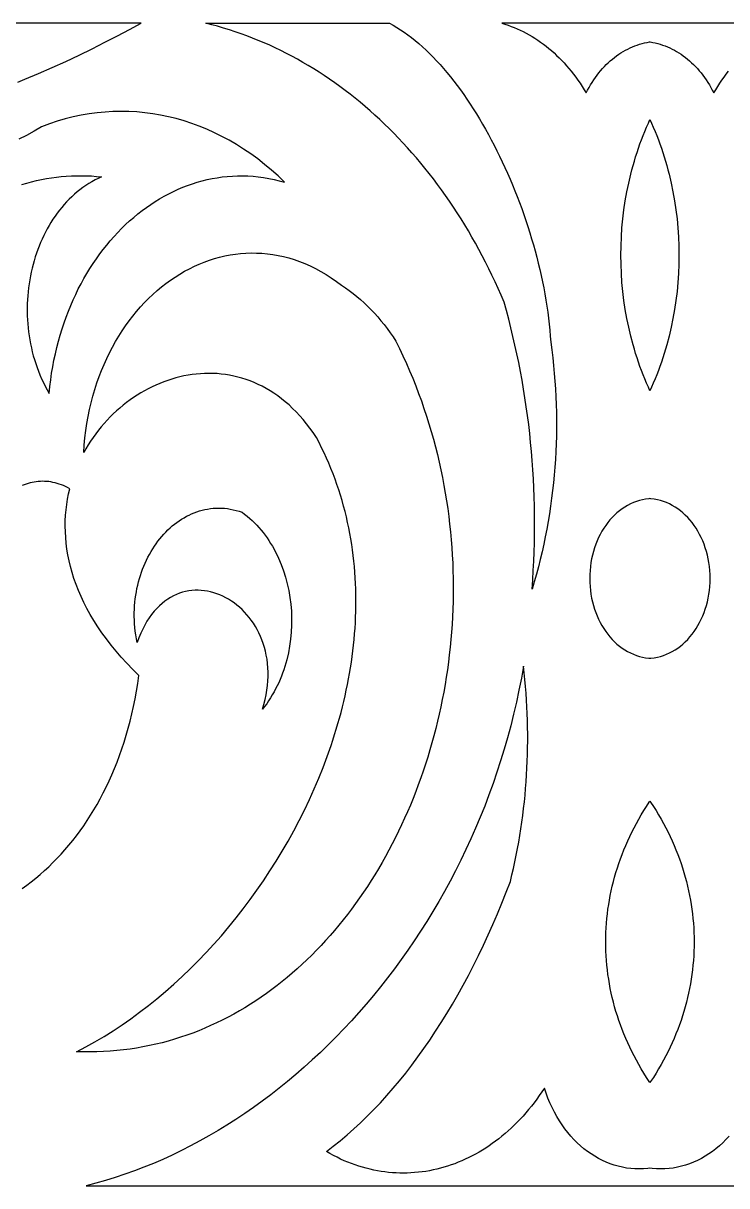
# Model space of a CAD drawing. Extents: x 599 to 929, y 27 to 457.
# Drawn here: x 731.7 to 768.4, y 356.7 to 417.4 of the extents above; entities that cross this region are included whole.
import ezdxf

# ---------------------------------------------------------------- set-up
doc = ezdxf.new("R2010")
doc.units = 0
doc.layers.add('LAYER_1', color=18, linetype='CONTINUOUS')

msp = doc.modelspace()

# ---------------------------------------------------------------- linework, layer by layer
at = {"layer": 'LAYER_1'}
for points in [[(731.363, 414.337), (731.728, 414.481), (732.452, 414.779), (733.169, 415.091), (733.876, 415.412), (734.572, 415.741), (735.255, 416.075), (735.922, 416.412), (736.572, 416.748), (737.204, 417.08), (737.815, 417.407), (717.285, 417.407)], [(772.135, 417.409), (764.393, 417.408), (756.652, 417.409), (756.816, 417.359), (756.979, 417.306), (757.14, 417.247), (757.301, 417.185), (757.46, 417.117), (757.618, 417.046), (757.774, 416.97), (757.929, 416.889), (758.083, 416.805), (758.234, 416.716), (758.385, 416.623), (758.533, 416.525), (758.68, 416.424), (758.825, 416.318), (758.968, 416.209), (759.109, 416.095), (759.248, 415.978), (759.385, 415.856), (759.52, 415.731), (759.653, 415.602), (759.783, 415.469), (759.912, 415.332), (760.038, 415.191), (760.162, 415.047), (760.283, 414.899), (760.402, 414.748), (760.518, 414.593), (760.632, 414.434), (760.743, 414.272), (760.851, 414.106), (760.957, 413.938), (761.06, 413.765), (761.133, 413.909), (761.21, 414.049), (761.289, 414.185), (761.37, 414.318), (761.455, 414.448), (761.542, 414.573), (761.631, 414.695), (761.723, 414.814), (761.818, 414.928), (761.915, 415.039), (762.014, 415.146), (762.115, 415.249), (762.219, 415.348), (762.324, 415.443), (762.432, 415.535), (762.541, 415.622), (762.653, 415.705), (762.766, 415.785), (762.881, 415.86), (762.998, 415.931), (763.116, 415.998), (763.236, 416.061), (763.358, 416.12), (763.481, 416.174), (763.605, 416.224), (763.73, 416.27), (763.857, 416.312), (763.985, 416.349), (764.115, 416.382), (764.245, 416.41), (764.376, 416.434), (764.393, 416.437), (764.411, 416.434), (764.542, 416.41), (764.672, 416.382), (764.801, 416.349), (764.929, 416.312), (765.056, 416.27), (765.182, 416.224), (765.306, 416.174), (765.429, 416.12), (765.551, 416.061), (765.671, 415.998), (765.789, 415.931), (765.906, 415.86), (766.021, 415.785), (766.134, 415.705), (766.245, 415.622), (766.355, 415.535), (766.463, 415.443), (766.568, 415.348), (766.672, 415.249), (766.773, 415.146), (766.872, 415.039), (766.969, 414.928), (767.063, 414.814), (767.155, 414.695), (767.245, 414.573), (767.332, 414.448), (767.416, 414.318), (767.498, 414.185), (767.577, 414.049), (767.653, 413.909), (767.727, 413.765), (767.829, 413.938), (767.935, 414.106), (768.044, 414.272), (768.155, 414.434), (768.269, 414.593), (768.385, 414.748), (768.504, 414.899)], [(731.582, 408.979), (731.836, 409.054), (732.091, 409.122), (732.347, 409.184), (732.604, 409.239), (732.862, 409.288), (733.121, 409.33), (733.381, 409.365), (733.641, 409.394), (733.902, 409.416), (734.164, 409.432), (734.426, 409.441), (734.688, 409.443), (734.951, 409.438), (735.214, 409.427), (735.477, 409.408), (735.74, 409.383), (735.568, 409.304), (735.401, 409.219), (735.236, 409.128), (735.075, 409.031), (734.918, 408.929), (734.764, 408.822), (734.613, 408.71), (734.467, 408.592), (734.323, 408.47), (734.184, 408.342), (734.048, 408.211), (733.916, 408.074), (733.788, 407.934), (733.664, 407.789), (733.543, 407.639), (733.427, 407.486), (733.314, 407.329), (733.205, 407.169), (733.1, 407.005), (732.999, 406.837), (732.902, 406.666), (732.81, 406.492), (732.721, 406.315), (732.636, 406.134), (732.556, 405.952), (732.48, 405.766), (732.408, 405.578), (732.34, 405.387), (732.276, 405.195), (732.217, 405), (732.163, 404.803), (732.112, 404.604), (732.066, 404.404), (732.025, 404.202), (731.988, 403.999), (731.955, 403.794), (731.927, 403.588), (731.904, 403.381), (731.885, 403.173), (731.871, 402.965), (731.861, 402.755), (731.856, 402.546), (731.856, 402.335), (731.861, 402.125), (731.871, 401.914), (731.885, 401.704), (731.904, 401.493), (731.928, 401.283), (731.957, 401.073), (731.991, 400.864), (732.03, 400.656), (732.074, 400.448), (732.124, 400.241), (732.178, 400.036), (732.237, 399.831), (732.302, 399.628), (732.371, 399.427), (732.446, 399.227), (732.526, 399.028), (732.612, 398.832), (732.702, 398.638), (732.798, 398.445), (732.9, 398.255), (733.007, 398.068), (733.042, 398.422), (733.085, 398.773), (733.135, 399.12), (733.193, 399.463), (733.257, 399.802), (733.328, 400.137), (733.406, 400.467), (733.49, 400.794), (733.581, 401.116), (733.678, 401.433), (733.782, 401.746), (733.891, 402.055), (734.007, 402.358), (734.129, 402.657), (734.256, 402.95), (734.39, 403.239), (734.529, 403.522), (734.673, 403.8), (734.823, 404.073), (734.978, 404.34), (735.138, 404.601), (735.303, 404.857), (735.473, 405.107), (735.648, 405.351), (735.828, 405.589), (736.012, 405.821), (736.201, 406.047), (736.394, 406.266), (736.592, 406.479), (736.793, 406.685), (736.999, 406.885), (737.208, 407.078), (737.421, 407.265), (737.638, 407.444), (737.859, 407.617), (738.083, 407.782), (738.31, 407.94), (738.541, 408.091), (738.775, 408.234), (739.011, 408.37), (739.251, 408.498), (739.494, 408.618), (739.739, 408.731), (739.986, 408.835), (740.236, 408.932), (740.489, 409.02), (740.744, 409.101), (741, 409.172), (741.259, 409.236), (741.52, 409.291), (741.782, 409.337), (742.046, 409.375), (742.312, 409.403), (742.579, 409.423), (742.848, 409.434), (743.117, 409.435), (743.388, 409.427), (743.66, 409.41), (743.932, 409.384), (744.206, 409.348), (744.48, 409.302), (744.754, 409.247), (745.029, 409.181), (745.304, 409.106), (744.963, 409.43), (744.616, 409.74), (744.262, 410.036), (743.902, 410.316), (743.537, 410.583), (743.167, 410.834), (742.792, 411.071), (742.412, 411.292), (742.028, 411.499), (741.639, 411.691), (741.247, 411.868), (740.851, 412.03), (740.452, 412.176), (740.05, 412.308), (739.645, 412.424), (739.237, 412.525), (738.827, 412.61), (738.416, 412.68), (738.003, 412.734), (737.588, 412.773), (737.173, 412.796), (736.756, 412.803), (736.34, 412.794), (735.923, 412.77), (735.506, 412.73), (735.089, 412.673), (734.673, 412.601), (734.258, 412.512), (733.844, 412.408), (733.431, 412.287), (733.02, 412.149), (732.611, 411.996), (732.217, 411.766), (731.82, 411.55), (731.419, 411.348)], [(731.598, 372.198), (731.836, 372.371), (732.071, 372.551), (732.304, 372.737), (732.532, 372.93), (732.758, 373.129), (732.98, 373.335), (733.199, 373.546), (733.414, 373.765), (733.625, 373.989), (733.832, 374.221), (734.036, 374.458), (734.235, 374.702), (734.43, 374.953), (734.621, 375.21), (734.808, 375.473), (734.99, 375.743), (735.168, 376.019), (735.341, 376.302), (735.51, 376.591), (735.673, 376.887), (735.832, 377.19), (735.986, 377.498), (736.135, 377.814), (736.279, 378.135), (736.417, 378.464), (736.55, 378.799), (736.678, 379.14), (736.8, 379.488), (736.916, 379.842), (737.027, 380.203), (737.131, 380.57), (737.23, 380.944), (737.323, 381.325), (737.41, 381.712), (737.49, 382.106), (737.565, 382.506), (737.633, 382.913), (737.694, 383.326), (737.372, 383.643), (737.066, 383.961), (736.775, 384.279), (736.5, 384.598), (736.24, 384.916), (735.994, 385.235), (735.763, 385.554), (735.546, 385.873), (735.344, 386.191), (735.155, 386.509), (734.98, 386.827), (734.818, 387.143), (734.67, 387.459), (734.535, 387.773), (734.412, 388.086), (734.302, 388.398), (734.205, 388.709), (734.12, 389.017), (734.046, 389.324), (733.985, 389.629), (733.935, 389.932), (733.896, 390.233), (733.868, 390.531), (733.851, 390.827), (733.845, 391.12), (733.849, 391.41), (733.863, 391.697), (733.887, 391.981), (733.921, 392.262), (733.965, 392.539), (734.018, 392.813), (734.08, 393.083), (733.971, 393.143), (733.863, 393.197), (733.754, 393.246), (733.645, 393.291), (733.535, 393.33), (733.425, 393.365), (733.315, 393.394), (733.205, 393.419), (733.095, 393.439), (732.985, 393.454), (732.875, 393.464), (732.765, 393.47), (732.656, 393.472), (732.547, 393.469), (732.438, 393.461), (732.33, 393.449), (732.223, 393.433), (732.116, 393.412), (732.01, 393.388), (731.905, 393.359), (731.801, 393.326), (731.697, 393.289), (731.595, 393.248)], [(768.528, 359.259), (768.364, 359.08), (768.195, 358.91), (768.02, 358.75), (767.841, 358.599), (767.657, 358.457), (767.469, 358.324), (767.276, 358.202), (767.08, 358.089), (766.879, 357.986), (766.676, 357.893), (766.469, 357.811), (766.259, 357.739), (766.047, 357.678), (765.832, 357.628), (765.615, 357.588), (765.395, 357.56), (765.174, 357.543), (764.952, 357.537), (764.728, 357.543), (764.504, 357.561), (764.393, 357.575), (764.283, 357.561), (764.058, 357.543), (763.835, 357.537), (763.612, 357.543), (763.391, 357.56), (763.172, 357.588), (762.955, 357.628), (762.74, 357.678), (762.528, 357.739), (762.318, 357.811), (762.111, 357.893), (761.907, 357.986), (761.707, 358.089), (761.511, 358.202), (761.318, 358.324), (761.13, 358.457), (760.946, 358.599), (760.766, 358.75), (760.592, 358.91), (760.422, 359.08), (760.259, 359.259), (760.1, 359.446), (759.948, 359.642), (759.801, 359.846), (759.661, 360.059), (759.528, 360.28), (759.401, 360.509), (759.282, 360.745), (759.169, 360.99), (759.065, 361.242), (758.968, 361.501), (758.879, 361.767), (758.749, 361.569), (758.615, 361.374), (758.48, 361.184), (758.341, 360.999), (758.2, 360.817), (758.056, 360.64), (757.91, 360.467), (757.762, 360.299), (757.611, 360.135), (757.458, 359.976), (757.302, 359.821), (757.145, 359.671), (756.985, 359.525), (756.823, 359.383), (756.659, 359.246), (756.494, 359.114), (756.326, 358.986), (756.157, 358.863), (755.986, 358.744), (755.813, 358.63), (755.639, 358.52), (755.463, 358.416), (755.285, 358.315), (755.107, 358.22), (754.926, 358.129), (754.745, 358.043), (754.562, 357.962), (754.378, 357.886), (754.193, 357.814), (754.007, 357.747), (753.82, 357.685), (753.632, 357.627), (753.443, 357.575), (753.253, 357.527), (753.063, 357.485), (752.872, 357.447), (752.68, 357.414), (752.487, 357.386), (752.295, 357.363), (752.101, 357.345), (751.908, 357.332), (751.713, 357.324), (751.519, 357.321), (751.325, 357.323), (751.13, 357.33), (750.935, 357.342), (750.741, 357.36), (750.546, 357.382), (750.351, 357.41), (750.157, 357.442), (749.963, 357.48), (749.769, 357.523), (749.575, 357.572), (749.382, 357.625), (749.189, 357.684), (748.997, 357.748), (748.806, 357.817), (748.615, 357.892), (748.425, 357.971), (748.235, 358.057), (748.047, 358.147), (747.859, 358.243), (747.673, 358.344), (747.487, 358.451), (747.852, 358.726), (748.213, 359.013), (748.572, 359.314), (748.927, 359.627), (749.279, 359.952), (749.627, 360.289), (749.972, 360.638), (750.313, 360.999), (750.65, 361.371), (750.983, 361.754), (751.312, 362.148), (751.637, 362.553), (751.958, 362.969), (752.274, 363.395), (752.586, 363.83), (752.894, 364.276), (753.196, 364.731), (753.494, 365.196), (753.787, 365.67), (754.075, 366.153), (754.358, 366.645), (754.636, 367.145), (754.909, 367.653), (755.176, 368.17), (755.437, 368.695), (755.693, 369.227), (755.943, 369.766), (756.187, 370.313), (756.426, 370.867), (756.658, 371.428), (756.884, 371.995), (757.104, 372.568), (757.186, 372.908), (757.264, 373.248), (757.338, 373.59), (757.409, 373.934), (757.475, 374.278), (757.538, 374.624), (757.597, 374.971), (757.652, 375.318), (757.702, 375.667), (757.749, 376.017), (757.793, 376.368), (757.832, 376.719), (757.867, 377.071), (757.898, 377.424), (757.926, 377.777), (757.949, 378.131), (757.969, 378.486), (757.985, 378.841), (757.996, 379.196), (758.004, 379.551), (758.008, 379.907), (758.008, 380.263), (758.003, 380.619), (757.995, 380.975), (757.983, 381.331), (757.967, 381.687), (757.947, 382.043), (757.923, 382.399), (757.895, 382.754), (757.863, 383.109), (757.827, 383.464), (757.787, 383.818), (757.675, 383.184), (757.552, 382.554), (757.418, 381.928), (757.273, 381.306), (757.119, 380.689), (756.954, 380.076), (756.779, 379.468), (756.594, 378.865), (756.4, 378.266), (756.195, 377.673), (755.982, 377.085), (755.759, 376.502), (755.527, 375.925), (755.286, 375.353), (755.036, 374.787), (754.777, 374.226), (754.51, 373.672), (754.234, 373.124), (753.95, 372.581), (753.658, 372.046), (753.358, 371.516), (753.05, 370.993), (752.735, 370.477), (752.411, 369.968), (752.081, 369.466), (751.743, 368.971), (751.398, 368.483), (751.046, 368.002), (750.687, 367.529), (750.321, 367.063), (749.949, 366.605), (749.57, 366.155), (749.186, 365.713), (748.795, 365.279), (748.398, 364.854), (747.995, 364.436), (747.587, 364.027), (747.173, 363.627), (746.753, 363.236), (746.329, 362.853), (745.899, 362.479), (745.465, 362.115), (745.025, 361.76), (744.581, 361.414), (744.132, 361.077), (743.679, 360.751), (743.222, 360.434), (742.761, 360.127), (742.296, 359.829), (741.827, 359.543), (741.354, 359.266), (740.878, 359), (740.398, 358.744), (739.915, 358.499), (739.43, 358.264), (738.941, 358.041), (738.449, 357.828), (737.955, 357.627), (737.459, 357.437), (736.96, 357.259), (736.458, 357.092), (735.955, 356.936), (735.45, 356.793), (734.943, 356.661), (764.393, 356.661), (793.844, 356.661)]]:
    msp.add_lwpolyline(points, dxfattribs=at)
for points in [[(741.187, 417.409), (750.792, 417.408), (750.985, 417.303), (751.177, 417.191), (751.37, 417.07), (751.561, 416.941), (751.752, 416.804), (751.942, 416.659), (752.132, 416.507), (752.321, 416.348), (752.508, 416.182), (752.695, 416.008), (752.881, 415.828), (753.065, 415.641), (753.248, 415.447), (753.43, 415.247), (753.611, 415.041), (753.79, 414.829), (753.968, 414.61), (754.144, 414.387), (754.318, 414.157), (754.491, 413.923), (754.662, 413.683), (754.83, 413.438), (754.997, 413.188), (755.162, 412.933), (755.325, 412.674), (755.485, 412.41), (755.644, 412.142), (755.799, 411.87), (755.953, 411.595), (756.104, 411.315), (756.252, 411.032), (756.398, 410.745), (756.541, 410.455), (756.681, 410.162), (756.818, 409.866), (756.953, 409.568), (757.084, 409.266), (757.212, 408.963), (757.337, 408.657), (757.459, 408.349), (757.577, 408.039), (757.693, 407.727), (757.804, 407.413), (757.912, 407.098), (758.016, 406.782), (758.117, 406.465), (758.214, 406.147), (758.307, 405.827), (758.396, 405.508), (758.481, 405.187), (758.562, 404.867), (758.639, 404.546), (758.712, 404.225), (758.78, 403.905), (758.844, 403.585), (758.904, 403.265), (758.959, 402.946), (759.009, 402.628), (759.055, 402.311), (759.096, 401.995), (759.132, 401.68), (759.163, 401.367), (759.189, 401.055), (759.21, 400.746), (759.266, 400.339), (759.315, 399.931), (759.359, 399.523), (759.398, 399.115), (759.43, 398.706), (759.458, 398.297), (759.479, 397.887), (759.496, 397.478), (759.506, 397.068), (759.511, 396.658), (759.511, 396.249), (759.505, 395.84), (759.493, 395.431), (759.476, 395.022), (759.454, 394.614), (759.426, 394.206), (759.392, 393.799), (759.354, 393.393), (759.309, 392.988), (759.259, 392.584), (759.204, 392.181), (759.143, 391.778), (759.077, 391.377), (759.005, 390.978), (758.928, 390.579), (758.845, 390.183), (758.757, 389.787), (758.664, 389.394), (758.565, 389.002), (758.461, 388.612), (758.351, 388.224), (758.236, 387.838), (758.271, 388.323), (758.3, 388.808), (758.325, 389.292), (758.344, 389.775), (758.357, 390.257), (758.365, 390.738), (758.369, 391.219), (758.366, 391.698), (758.359, 392.177), (758.346, 392.655), (758.328, 393.131), (758.305, 393.607), (758.277, 394.081), (758.243, 394.554), (758.205, 395.027), (758.161, 395.497), (758.112, 395.967), (758.058, 396.436), (757.999, 396.903), (757.934, 397.369), (757.865, 397.833), (757.791, 398.296), (757.711, 398.757), (757.627, 399.218), (757.537, 399.676), (757.443, 400.133), (757.343, 400.588), (757.239, 401.042), (757.129, 401.494), (757.015, 401.945), (756.895, 402.393), (756.771, 402.84), (756.619, 403.196), (756.464, 403.548), (756.305, 403.896), (756.142, 404.242), (755.976, 404.583), (755.807, 404.922), (755.633, 405.256), (755.457, 405.588), (755.277, 405.915), (755.093, 406.239), (754.906, 406.559), (754.716, 406.876), (754.523, 407.189), (754.326, 407.498), (754.126, 407.803), (753.923, 408.105), (753.717, 408.402), (753.508, 408.696), (753.296, 408.986), (753.08, 409.272), (752.862, 409.553), (752.641, 409.831), (752.416, 410.105), (752.189, 410.374), (751.96, 410.64), (751.727, 410.901), (751.492, 411.158), (751.253, 411.411), (751.013, 411.66), (750.769, 411.904), (750.523, 412.144), (750.274, 412.379), (750.023, 412.611), (749.77, 412.837), (749.514, 413.06), (749.255, 413.277), (748.994, 413.491), (748.731, 413.699), (748.465, 413.903), (748.198, 414.103), (747.927, 414.297), (747.655, 414.487), (747.381, 414.673), (747.104, 414.853), (746.826, 415.029), (746.545, 415.2), (746.262, 415.366), (745.978, 415.527), (745.691, 415.683), (745.403, 415.834), (745.112, 415.98), (744.82, 416.121), (744.526, 416.257), (744.231, 416.388), (743.933, 416.514), (743.634, 416.635), (743.334, 416.75), (743.031, 416.86), (742.728, 416.965), (742.422, 417.065), (742.115, 417.159), (741.807, 417.248), (741.498, 417.331)], [(764.393, 412.374), (764.476, 412.192), (764.57, 411.976), (764.661, 411.759), (764.749, 411.541), (764.833, 411.321), (764.914, 411.1), (764.993, 410.878), (765.067, 410.654), (765.139, 410.429), (765.208, 410.203), (765.273, 409.976), (765.335, 409.748), (765.394, 409.519), (765.503, 409.059), (765.598, 408.595), (765.681, 408.128), (765.751, 407.659), (765.809, 407.187), (765.853, 406.714), (765.885, 406.24), (765.904, 405.765), (765.911, 405.29), (765.904, 404.815), (765.885, 404.34), (765.853, 403.866), (765.809, 403.393), (765.751, 402.921), (765.681, 402.452), (765.598, 401.985), (765.503, 401.521), (765.394, 401.061), (765.273, 400.604), (765.208, 400.377), (765.139, 400.151), (765.067, 399.926), (764.993, 399.702), (764.914, 399.48), (764.833, 399.259), (764.749, 399.039), (764.661, 398.821), (764.57, 398.604), (764.476, 398.388), (764.393, 398.206), (764.311, 398.388), (764.217, 398.604), (764.126, 398.821), (764.038, 399.039), (763.954, 399.259), (763.872, 399.48), (763.794, 399.702), (763.719, 399.926), (763.647, 400.151), (763.579, 400.377), (763.514, 400.604), (763.392, 401.061), (763.284, 401.521), (763.188, 401.985), (763.105, 402.452), (763.035, 402.921), (762.978, 403.393), (762.933, 403.866), (762.901, 404.34), (762.882, 404.815), (762.876, 405.29), (762.882, 405.765), (762.901, 406.24), (762.933, 406.714), (762.978, 407.187), (763.035, 407.659), (763.105, 408.128), (763.188, 408.595), (763.284, 409.059), (763.392, 409.519), (763.451, 409.748), (763.514, 409.976), (763.579, 410.203), (763.647, 410.429), (763.719, 410.654), (763.794, 410.878), (763.872, 411.1), (763.954, 411.321), (764.038, 411.541), (764.126, 411.759), (764.217, 411.976), (764.311, 412.192)], [(734.811, 394.972), (734.837, 395.362), (734.874, 395.746), (734.92, 396.124), (734.976, 396.497), (735.041, 396.864), (735.115, 397.226), (735.197, 397.581), (735.289, 397.93), (735.389, 398.274), (735.498, 398.61), (735.614, 398.941), (735.739, 399.264), (735.871, 399.581), (736.01, 399.891), (736.157, 400.194), (736.311, 400.49), (736.472, 400.779), (736.64, 401.06), (736.815, 401.334), (736.995, 401.6), (737.182, 401.858), (737.375, 402.109), (737.574, 402.351), (737.778, 402.585), (737.987, 402.811), (738.202, 403.028), (738.422, 403.237), (738.646, 403.437), (738.875, 403.628), (739.109, 403.81), (739.347, 403.983), (739.588, 404.147), (739.834, 404.301), (740.083, 404.446), (740.336, 404.581), (740.592, 404.707), (740.851, 404.822), (741.112, 404.928), (741.377, 405.023), (741.644, 405.109), (741.913, 405.183), (742.184, 405.247), (742.457, 405.301), (742.732, 405.343), (743.008, 405.375), (743.286, 405.395), (743.564, 405.405), (743.844, 405.403), (744.124, 405.389), (744.405, 405.364), (744.686, 405.327), (744.967, 405.278), (745.248, 405.218), (745.529, 405.145), (745.81, 405.059), (746.089, 404.962), (746.368, 404.852), (746.646, 404.729), (746.923, 404.593), (747.198, 404.445), (747.471, 404.283), (747.743, 404.108), (748.013, 403.92), (748.28, 403.719), (748.484, 403.581), (748.685, 403.438), (748.883, 403.288), (749.077, 403.131), (749.268, 402.968), (749.456, 402.8), (749.64, 402.625), (749.82, 402.444), (749.997, 402.257), (750.17, 402.065), (750.339, 401.867), (750.504, 401.664), (750.664, 401.455), (750.821, 401.24), (750.973, 401.02), (751.121, 400.796), (751.31, 400.411), (751.492, 400.024), (751.668, 399.635), (751.837, 399.245), (752, 398.854), (752.156, 398.461), (752.306, 398.067), (752.45, 397.671), (752.588, 397.275), (752.72, 396.877), (752.845, 396.478), (752.964, 396.078), (753.077, 395.677), (753.185, 395.276), (753.286, 394.874), (753.381, 394.471), (753.47, 394.067), (753.553, 393.663), (753.63, 393.259), (753.702, 392.854), (753.767, 392.449), (753.827, 392.044), (753.881, 391.638), (753.93, 391.233), (753.973, 390.828), (754.01, 390.422), (754.041, 390.017), (754.067, 389.613), (754.087, 389.208), (754.102, 388.804), (754.112, 388.4), (754.116, 387.998), (754.114, 387.595), (754.107, 387.194), (754.095, 386.793), (754.078, 386.393), (754.055, 385.994), (754.027, 385.596), (753.994, 385.199), (753.955, 384.804), (753.912, 384.409), (753.864, 384.016), (753.81, 383.625), (753.751, 383.234), (753.688, 382.846), (753.619, 382.459), (753.546, 382.074), (753.467, 381.691), (753.384, 381.309), (753.296, 380.93), (753.203, 380.552), (753.106, 380.177), (753.004, 379.803), (752.897, 379.433), (752.785, 379.064), (752.669, 378.698), (752.548, 378.334), (752.423, 377.973), (752.293, 377.615), (752.159, 377.259), (752.02, 376.906), (751.877, 376.556), (751.73, 376.209), (751.578, 375.865), (751.422, 375.524), (751.261, 375.186), (751.097, 374.851), (750.928, 374.52), (750.755, 374.192), (750.578, 373.868), (750.397, 373.547), (750.212, 373.23), (750.023, 372.917), (749.829, 372.607), (749.632, 372.302), (749.431, 372), (749.226, 371.702), (749.017, 371.409), (748.805, 371.119), (748.588, 370.834), (748.368, 370.553), (748.144, 370.277), (747.917, 370.005), (747.686, 369.738), (747.451, 369.475), (747.212, 369.217), (746.971, 368.964), (746.725, 368.716), (746.476, 368.472), (746.224, 368.234), (745.968, 368.001), (745.709, 367.773), (745.447, 367.55), (745.181, 367.333), (744.912, 367.121), (744.64, 366.914), (744.365, 366.713), (744.086, 366.518), (743.804, 366.328), (743.52, 366.145), (743.232, 365.967), (742.941, 365.795), (742.647, 365.629), (742.351, 365.469), (742.051, 365.315), (741.748, 365.168), (741.443, 365.027), (741.135, 364.892), (740.824, 364.764), (740.51, 364.643), (740.194, 364.528), (739.875, 364.419), (739.553, 364.318), (739.228, 364.223), (738.902, 364.136), (738.572, 364.055), (738.24, 363.982), (737.906, 363.915), (737.569, 363.856), (737.23, 363.805), (736.888, 363.76), (736.544, 363.724), (736.198, 363.694), (735.849, 363.673), (735.499, 363.659), (735.146, 363.653), (734.791, 363.655), (734.433, 363.664), (734.916, 363.917), (735.395, 364.184), (735.871, 364.465), (736.343, 364.761), (736.811, 365.07), (737.274, 365.392), (737.733, 365.728), (738.187, 366.076), (738.636, 366.437), (739.079, 366.809), (739.516, 367.194), (739.947, 367.59), (740.372, 367.997), (740.79, 368.414), (741.201, 368.842), (741.605, 369.281), (742.002, 369.729), (742.39, 370.186), (742.771, 370.653), (743.143, 371.128), (743.507, 371.612), (743.862, 372.104), (744.207, 372.603), (744.543, 373.11), (744.869, 373.625), (745.186, 374.146), (745.491, 374.674), (745.787, 375.207), (746.071, 375.747), (746.344, 376.292), (746.606, 376.843), (746.856, 377.398), (747.094, 377.957), (747.32, 378.521), (747.533, 379.089), (747.733, 379.66), (747.828, 379.947), (747.92, 380.235), (748.008, 380.523), (748.094, 380.812), (748.175, 381.102), (748.253, 381.392), (748.328, 381.683), (748.399, 381.975), (748.467, 382.267), (748.531, 382.559), (748.591, 382.852), (748.648, 383.145), (748.701, 383.438), (748.75, 383.732), (748.796, 384.025), (748.837, 384.319), (748.875, 384.614), (748.909, 384.908), (748.939, 385.202), (748.965, 385.497), (748.987, 385.791), (749.005, 386.085), (749.019, 386.38), (749.028, 386.674), (749.034, 386.968), (749.035, 387.261), (749.033, 387.555), (749.026, 387.848), (749.014, 388.141), (748.999, 388.433), (748.979, 388.725), (748.955, 389.017), (748.926, 389.308), (748.893, 389.598), (748.855, 389.888), (748.813, 390.177), (748.766, 390.466), (748.715, 390.754), (748.659, 391.041), (748.598, 391.327), (748.533, 391.613), (748.463, 391.897), (748.388, 392.181), (748.308, 392.464), (748.224, 392.745), (748.134, 393.026), (748.04, 393.306), (747.941, 393.584), (747.836, 393.862), (747.727, 394.138), (747.613, 394.413), (747.494, 394.686), (747.369, 394.959), (747.239, 395.229), (747.104, 395.499), (746.964, 395.767), (746.798, 396.015), (746.629, 396.252), (746.455, 396.478), (746.278, 396.695), (746.097, 396.902), (745.914, 397.098), (745.727, 397.285), (745.537, 397.462), (745.344, 397.63), (745.148, 397.787), (744.95, 397.936), (744.75, 398.075), (744.547, 398.205), (744.342, 398.325), (744.136, 398.437), (743.927, 398.54), (743.717, 398.634), (743.506, 398.719), (743.293, 398.795), (743.079, 398.863), (742.864, 398.923), (742.648, 398.974), (742.431, 399.017), (742.214, 399.052), (741.997, 399.079), (741.779, 399.098), (741.561, 399.109), (741.343, 399.113), (741.125, 399.109), (740.908, 399.097), (740.691, 399.078), (740.475, 399.052), (740.259, 399.018), (740.045, 398.978), (739.832, 398.93), (739.62, 398.876), (739.409, 398.815), (739.2, 398.747), (738.993, 398.672), (738.787, 398.591), (738.584, 398.504), (738.382, 398.41), (738.183, 398.311), (737.987, 398.205), (737.793, 398.093), (737.602, 397.975), (737.414, 397.852), (737.229, 397.723), (737.047, 397.588), (736.868, 397.448), (736.693, 397.303), (736.522, 397.152), (736.355, 396.996), (736.191, 396.836), (736.032, 396.67), (735.877, 396.499), (735.727, 396.324), (735.581, 396.144), (735.44, 395.959), (735.303, 395.77), (735.172, 395.577), (735.046, 395.38), (734.926, 395.178)], [(764.393, 392.567), (764.338, 392.563), (764.17, 392.542), (764.004, 392.511), (763.842, 392.471), (763.683, 392.421), (763.527, 392.361), (763.375, 392.293), (763.226, 392.216), (763.081, 392.13), (762.94, 392.037), (762.804, 391.935), (762.671, 391.825), (762.544, 391.708), (762.421, 391.584), (762.304, 391.453), (762.191, 391.315), (762.084, 391.171), (761.982, 391.02), (761.887, 390.864), (761.797, 390.701), (761.713, 390.534), (761.635, 390.361), (761.564, 390.183), (761.5, 390), (761.443, 389.813), (761.392, 389.621), (761.349, 389.426), (761.313, 389.227), (761.285, 389.024), (761.265, 388.819), (761.253, 388.61), (761.249, 388.398), (761.253, 388.187), (761.265, 387.978), (761.285, 387.772), (761.313, 387.57), (761.349, 387.371), (761.392, 387.175), (761.443, 386.984), (761.5, 386.797), (761.564, 386.614), (761.635, 386.436), (761.713, 386.263), (761.797, 386.095), (761.887, 385.933), (761.982, 385.776), (762.084, 385.626), (762.191, 385.481), (762.304, 385.344), (762.421, 385.212), (762.544, 385.088), (762.671, 384.971), (762.804, 384.862), (762.94, 384.76), (763.081, 384.666), (763.226, 384.581), (763.375, 384.504), (763.527, 384.435), (763.683, 384.376), (763.842, 384.326), (764.004, 384.285), (764.17, 384.254), (764.338, 384.233), (764.393, 384.23), (764.449, 384.233), (764.617, 384.254), (764.782, 384.285), (764.945, 384.326), (765.104, 384.376), (765.26, 384.435), (765.412, 384.504), (765.561, 384.581), (765.706, 384.666), (765.847, 384.76), (765.983, 384.862), (766.115, 384.971), (766.243, 385.088), (766.365, 385.212), (766.483, 385.344), (766.596, 385.481), (766.703, 385.626), (766.804, 385.776), (766.9, 385.933), (766.99, 386.095), (767.074, 386.263), (767.151, 386.436), (767.222, 386.614), (767.287, 386.797), (767.344, 386.984), (767.394, 387.175), (767.438, 387.371), (767.473, 387.57), (767.501, 387.772), (767.522, 387.978), (767.534, 388.187), (767.538, 388.398), (767.534, 388.61), (767.522, 388.819), (767.501, 389.024), (767.473, 389.227), (767.438, 389.426), (767.394, 389.621), (767.344, 389.813), (767.287, 390), (767.222, 390.183), (767.151, 390.361), (767.074, 390.534), (766.99, 390.701), (766.9, 390.864), (766.804, 391.02), (766.703, 391.171), (766.596, 391.315), (766.483, 391.453), (766.365, 391.584), (766.243, 391.708), (766.115, 391.825), (765.983, 391.935), (765.847, 392.037), (765.706, 392.13), (765.561, 392.216), (765.412, 392.293), (765.26, 392.361), (765.104, 392.421), (764.945, 392.471), (764.782, 392.511), (764.617, 392.542), (764.449, 392.563)], [(737.598, 385.05), (737.561, 385.246), (737.53, 385.442), (737.503, 385.637), (737.483, 385.831), (737.468, 386.023), (737.458, 386.215), (737.453, 386.406), (737.454, 386.595), (737.459, 386.783), (737.47, 386.969), (737.485, 387.153), (737.505, 387.336), (737.53, 387.517), (737.56, 387.696), (737.594, 387.873), (737.632, 388.048), (737.675, 388.221), (737.723, 388.391), (737.774, 388.559), (737.83, 388.724), (737.889, 388.887), (737.953, 389.046), (738.02, 389.203), (738.091, 389.357), (738.166, 389.508), (738.245, 389.655), (738.327, 389.799), (738.413, 389.94), (738.501, 390.078), (738.594, 390.211), (738.689, 390.341), (738.788, 390.467), (738.889, 390.589), (738.994, 390.708), (739.101, 390.822), (739.211, 390.931), (739.324, 391.037), (739.439, 391.138), (739.557, 391.234), (739.678, 391.326), (739.801, 391.413), (739.926, 391.495), (740.053, 391.572), (740.182, 391.644), (740.314, 391.711), (740.447, 391.773), (740.582, 391.829), (740.719, 391.879), (740.858, 391.924), (740.998, 391.964), (741.14, 391.997), (741.283, 392.025), (741.428, 392.047), (741.574, 392.062), (741.721, 392.071), (741.869, 392.074), (742.018, 392.071), (742.168, 392.061), (742.319, 392.044), (742.47, 392.02), (742.623, 391.99), (742.776, 391.953), (742.929, 391.909), (743.083, 391.857), (743.219, 391.754), (743.353, 391.648), (743.482, 391.537), (743.608, 391.422), (743.73, 391.303), (743.849, 391.181), (743.964, 391.054), (744.076, 390.925), (744.183, 390.791), (744.288, 390.655), (744.388, 390.515), (744.485, 390.372), (744.578, 390.226), (744.667, 390.078), (744.753, 389.926), (744.835, 389.772), (744.913, 389.615), (744.988, 389.456), (745.126, 389.132), (745.248, 388.799), (745.355, 388.459), (745.447, 388.112), (745.524, 387.76), (745.585, 387.404), (745.63, 387.044), (745.66, 386.682), (745.674, 386.317), (745.672, 385.952), (745.654, 385.587), (745.619, 385.224), (745.569, 384.862), (745.502, 384.503), (745.419, 384.148), (745.319, 383.798), (745.263, 383.625), (745.203, 383.453), (745.139, 383.284), (745.07, 383.116), (744.998, 382.949), (744.921, 382.785), (744.839, 382.623), (744.754, 382.464), (744.664, 382.306), (744.57, 382.151), (744.472, 381.999), (744.37, 381.849), (744.263, 381.703), (744.152, 381.559), (744.227, 381.814), (744.291, 382.067), (744.343, 382.316), (744.384, 382.562), (744.415, 382.804), (744.435, 383.042), (744.445, 383.276), (744.445, 383.506), (744.435, 383.732), (744.416, 383.954), (744.388, 384.171), (744.351, 384.383), (744.306, 384.59), (744.252, 384.792), (744.191, 384.989), (744.122, 385.181), (744.046, 385.367), (743.963, 385.547), (743.873, 385.722), (743.777, 385.89), (743.675, 386.053), (743.567, 386.209), (743.453, 386.359), (743.334, 386.502), (743.21, 386.638), (743.082, 386.768), (742.949, 386.891), (742.812, 387.006), (742.671, 387.114), (742.526, 387.214), (742.379, 387.307), (742.228, 387.392), (742.075, 387.469), (741.92, 387.537), (741.762, 387.598), (741.603, 387.65), (741.442, 387.693), (741.28, 387.728), (741.117, 387.754), (740.953, 387.77), (740.789, 387.778), (740.625, 387.776), (740.462, 387.765), (740.299, 387.744), (740.136, 387.713), (739.975, 387.672), (739.816, 387.621), (739.658, 387.559), (739.502, 387.487), (739.348, 387.405), (739.197, 387.312), (739.048, 387.208), (738.903, 387.092), (738.762, 386.966), (738.624, 386.828), (738.49, 386.679), (738.36, 386.518), (738.235, 386.345), (738.115, 386.16), (738, 385.963), (737.891, 385.753), (737.787, 385.532), (737.69, 385.297)], [(764.393, 376.752), (764.427, 376.702), (764.572, 376.483), (764.711, 376.262), (764.846, 376.04), (764.976, 375.816), (765.101, 375.591), (765.222, 375.364), (765.338, 375.136), (765.449, 374.907), (765.556, 374.677), (765.657, 374.445), (765.754, 374.212), (765.847, 373.978), (765.934, 373.744), (766.017, 373.508), (766.095, 373.271), (766.168, 373.034), (766.237, 372.795), (766.301, 372.556), (766.36, 372.316), (766.414, 372.076), (766.464, 371.835), (766.509, 371.593), (766.549, 371.351), (766.585, 371.109), (766.615, 370.866), (766.641, 370.623), (766.663, 370.38), (766.679, 370.136), (766.691, 369.892), (766.698, 369.648), (766.7, 369.405), (766.698, 369.161), (766.691, 368.917), (766.679, 368.673), (766.663, 368.429), (766.641, 368.186), (766.615, 367.943), (766.585, 367.7), (766.549, 367.458), (766.509, 367.216), (766.464, 366.974), (766.414, 366.733), (766.36, 366.493), (766.301, 366.253), (766.237, 366.014), (766.168, 365.775), (766.095, 365.538), (766.017, 365.301), (765.934, 365.065), (765.847, 364.831), (765.754, 364.597), (765.657, 364.364), (765.556, 364.132), (765.449, 363.902), (765.338, 363.673), (765.222, 363.445), (765.101, 363.218), (764.976, 362.993), (764.846, 362.769), (764.711, 362.547), (764.572, 362.326), (764.427, 362.107), (764.393, 362.057), (764.359, 362.107), (764.215, 362.326), (764.075, 362.547), (763.941, 362.769), (763.811, 362.993), (763.685, 363.218), (763.565, 363.445), (763.449, 363.673), (763.337, 363.902), (763.231, 364.132), (763.129, 364.364), (763.032, 364.597), (762.94, 364.831), (762.853, 365.065), (762.77, 365.301), (762.692, 365.538), (762.618, 365.775), (762.55, 366.014), (762.486, 366.253), (762.427, 366.493), (762.372, 366.733), (762.323, 366.974), (762.278, 367.216), (762.238, 367.458), (762.202, 367.7), (762.171, 367.943), (762.145, 368.186), (762.124, 368.429), (762.108, 368.673), (762.096, 368.917), (762.089, 369.161), (762.086, 369.405), (762.089, 369.648), (762.096, 369.892), (762.108, 370.136), (762.124, 370.38), (762.145, 370.623), (762.171, 370.866), (762.202, 371.109), (762.238, 371.351), (762.278, 371.593), (762.323, 371.835), (762.372, 372.076), (762.427, 372.316), (762.486, 372.556), (762.55, 372.795), (762.618, 373.034), (762.692, 373.271), (762.77, 373.508), (762.853, 373.744), (762.94, 373.978), (763.032, 374.212), (763.129, 374.445), (763.231, 374.677), (763.337, 374.907), (763.449, 375.136), (763.565, 375.364), (763.685, 375.591), (763.811, 375.816), (763.941, 376.04), (764.075, 376.262), (764.215, 376.483), (764.359, 376.702)]]:
    msp.add_lwpolyline(points, close=True, dxfattribs=at)

doc.saveas('drawing.dxf')
